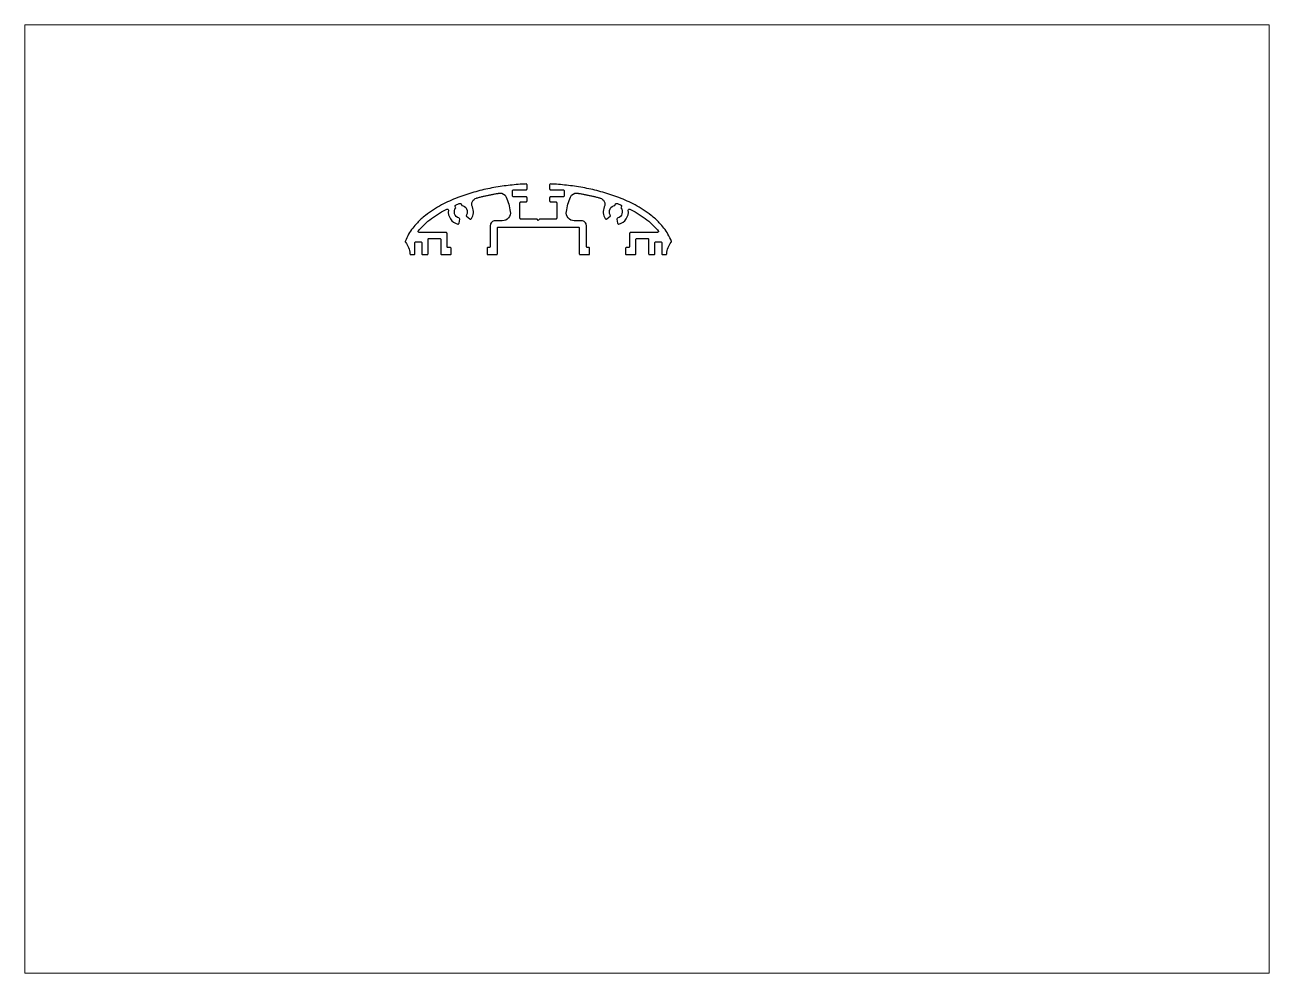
# Paper-space layout 'Layout1' of a CAD drawing. Extents: x 27 to 240, y 20 to 183.
# The model-space entities are those that its viewports show. They can reach past a viewport. Long polylines and large blocks are cut down to what shows.
import ezdxf

# ---------------------------------------------------------------- set-up
doc = ezdxf.new("R2010")
doc.units = 0
doc.header["$LTSCALE"] = 15
doc.layers.get('0').update_dxf_attribs({"linetype": 'CONTINUOUS'})
doc.layers.add('_', color=7, linetype='CONTINUOUS')

msp = doc.modelspace()

# ---------------------------------------------------------------- linework, layer by layer
at = {"layer": '_', "ltscale": 0.05}
msp.add_lwpolyline([(136.38, 220.84, -0.458043), (137.66, 223.58, -0.00083), (137.82, 223.63, -0.002117), (138.32, 223.76, -0.00208), (138.82, 223.89, -0.002045), (139.32, 224.01, -0.002012), (139.82, 224.13, -0.001981), (140.32, 224.25, -0.001951), (140.82, 224.36, -0.001923), (141.32, 224.47, -0.001896), (141.82, 224.57, -0.001871), (142.32, 224.67, -0.001848), (142.82, 224.76, -0.001825), (143.32, 224.86, -0.001804), (143.82, 224.94, -0.001784), (144.32, 225.03, -0.001352), (144.7, 225.09, -0.01482), (144.82, 225.1, -0.326586), (146.85, 223.9, -0.065429), (148.13, 219.39, -0.457388), (145.66, 216.53), (143.42, 216.53, 0.414214), (141.92, 215.03), (141.92, 208.53, -0.414214), (141.62, 208.23), (141.22, 208.23, 0.414214), (140.92, 207.93), (140.92, 206.33, 0.414214), (141.22, 206.03), (143.82, 206.03, 0.414214), (144.12, 206.33), (144.12, 214.23, -0.414214), (144.42, 214.53), (156.82, 214.53), (169.22, 214.53, -0.414214), (169.52, 214.23), (169.52, 206.33, 0.414214), (169.82, 206.03), (172.42, 206.03, 0.414214), (172.72, 206.33), (172.72, 207.93, 0.414214), (172.42, 208.23), (172.02, 208.23, -0.414214), (171.72, 208.53), (171.72, 215.03, 0.414214), (170.22, 216.53), (167.98, 216.53, -0.457388), (165.51, 219.39, -0.065429), (166.79, 223.9, -0.326586), (168.82, 225.1, -0.01482), (168.94, 225.09, -0.001352), (169.32, 225.03, -0.001784), (169.82, 224.94, -0.001804), (170.32, 224.86, -0.001825), (170.82, 224.76, -0.001848), (171.32, 224.67, -0.001871), (171.82, 224.57, -0.001896), (172.32, 224.47, -0.001923), (172.82, 224.36, -0.001951), (173.32, 224.25, -0.001981), (173.82, 224.13, -0.002012), (174.32, 224.01, -0.002045), (174.82, 223.89, -0.00208), (175.32, 223.76, -0.002117), (175.82, 223.63, -0.00083), (175.98, 223.58, -0.458043), (177.26, 220.84, 0.24833), (177.58, 217.2, 0.450583), (178.02, 217.14), (179.05, 217.93, 0.389377), (179.12, 218.33, -0.529386), (180.57, 221.3), (180.75, 221.74, -0.409304), (181.14, 221.91, -0.001004), (181.32, 221.84, -0.002792), (181.82, 221.64, -0.002875), (182.32, 221.44, -0.000747), (182.45, 221.39, -0.410468), (182.61, 221), (182.43, 220.55, -0.529386), (181.42, 217.4, 0.389377), (181.2, 217.06), (181.39, 215.78, 0.450583), (181.76, 215.52, 0.384683), (184.72, 219.83, -0.634394), (185.16, 220.14, -0.012599), (186.82, 219.26, -0.023236), (189.32, 217.69, -0.02905), (191.62, 215.89, -0.044493), (193.99, 213.42, -0.626911), (193.76, 212.93), (185.42, 212.93, 0.414214), (185.12, 212.63), (185.12, 208.53, -0.414214), (184.82, 208.23), (184.12, 208.23, 0.414214), (183.82, 207.93), (183.82, 206.33, 0.414214), (184.12, 206.03), (186.72, 206.03, 0.414214), (187.02, 206.33), (187.02, 210.73, -0.414214), (187.32, 211.03), (190.72, 211.03, -0.414214), (191.02, 210.73), (191.02, 206.33, 0.414214), (191.32, 206.03), (192.62, 206.03, 0.414214), (192.92, 206.33), (192.92, 209.73, -0.414214), (193.22, 210.03), (194.82, 210.03, -0.414214), (195.12, 209.73), (195.12, 206.33, 0.414214), (195.42, 206.03), (196.32, 206.03, 0.414214), (196.62, 206.33, -0.164608), (198.03, 209.91, 0.270307), (198.08, 210.15, 0.043673), (197.02, 212.4, 0.060349), (194.32, 215.94, 0.033825), (191.82, 218.19, 0.024707), (189.32, 219.96, 0.019521), (186.82, 221.43, 0.016207), (184.32, 222.66, 0.013936), (181.82, 223.71, 0.012305), (179.32, 224.61, 0.011096), (176.82, 225.38, 0.010182), (174.32, 226.03, 0.009482), (171.82, 226.58, 0.008944), (169.32, 227.03, 0.008534), (166.82, 227.4, 0.008229), (164.32, 227.68, 0.008012), (161.82, 227.87, 0.003744), (160.63, 227.94, 0.428264), (160.32, 227.64), (160.32, 226.43, 0.414214), (160.62, 226.13), (164.52, 226.13, -0.414214), (164.82, 225.83), (164.82, 224.23, -0.414214), (164.52, 223.93), (160.62, 223.93, 0.414214), (160.32, 223.63), (160.32, 222.73, 0.414214), (160.62, 222.43), (162.22, 222.43, -0.414214), (162.52, 222.13), (162.52, 217.33, -0.414214), (162.22, 217.03), (157.22, 217.03), (156.82, 216.63), (156.42, 217.03), (151.42, 217.03, -0.414214), (151.12, 217.33), (151.12, 222.13, -0.414214), (151.42, 222.43), (153.02, 222.43, 0.414214), (153.32, 222.73), (153.32, 223.63, 0.414214), (153.02, 223.93), (149.12, 223.93, -0.414214), (148.82, 224.23), (148.82, 225.83, -0.414214), (149.12, 226.13), (153.02, 226.13, 0.414214), (153.32, 226.43), (153.32, 227.64, 0.428264), (153.01, 227.94, 0.003744), (151.82, 227.87, 0.008012), (149.32, 227.68, 0.008229), (146.82, 227.4, 0.008534), (144.32, 227.03, 0.008944), (141.82, 226.58, 0.009482), (139.32, 226.03, 0.010182), (136.82, 225.38, 0.011096), (134.32, 224.61, 0.012305), (131.82, 223.71, 0.013936), (129.32, 222.66, 0.016207), (126.82, 221.43, 0.019521), (124.32, 219.96, 0.024707), (121.82, 218.19, 0.033825), (119.32, 215.94, 0.060349), (116.62, 212.4, 0.043673), (115.57, 210.15, 0.270307), (115.61, 209.91, -0.164608), (117.02, 206.33, 0.414214), (117.32, 206.03), (118.22, 206.03, 0.414214), (118.52, 206.33), (118.52, 209.73, -0.414214), (118.82, 210.03), (120.42, 210.03, -0.414214), (120.72, 209.73), (120.72, 206.33, 0.414214), (121.02, 206.03), (122.32, 206.03, 0.414214), (122.62, 206.33), (122.62, 210.73, -0.414214), (122.92, 211.03), (126.32, 211.03, -0.414214), (126.62, 210.73), (126.62, 206.33, 0.414214), (126.92, 206.03), (129.52, 206.03, 0.414214), (129.82, 206.33), (129.82, 207.93, 0.414214), (129.52, 208.23), (128.82, 208.23, -0.414214), (128.52, 208.53), (128.52, 212.63, 0.414214), (128.22, 212.93), (119.88, 212.93, -0.626911), (119.65, 213.42, -0.044493), (122.02, 215.89, -0.02905), (124.32, 217.69, -0.023236), (126.82, 219.26, -0.012599), (128.48, 220.14, -0.634394), (128.92, 219.83, 0.384683), (131.89, 215.52, 0.450583), (132.25, 215.78), (132.44, 217.06, 0.389377), (132.22, 217.4, -0.529386), (131.21, 220.55), (131.03, 221, -0.410468), (131.2, 221.39, -0.000747), (131.32, 221.44, -0.002875), (131.82, 221.64, -0.002792), (132.32, 221.84, -0.001004), (132.5, 221.91, -0.409304), (132.89, 221.74), (133.07, 221.3, -0.529386), (134.52, 218.33, 0.389377), (134.59, 217.93), (135.62, 217.14, 0.450583), (136.06, 217.2, 0.24833)], format="xyb", close=True, dxfattribs=at)

psp = doc.layouts.get("Layout1")

# ---------------------------------------------------------------- viewports
at = {"layer": '0', "color": 0, "linetype": 'BYBLOCK', "ltscale": 0.05}
psp.add_viewport(center=(133.35, 101.6), size=(213.36, 162.56), view_center_point=(190.51, 130.3), view_height=293.8955, dxfattribs=at)

doc.saveas('drawing.dxf')
